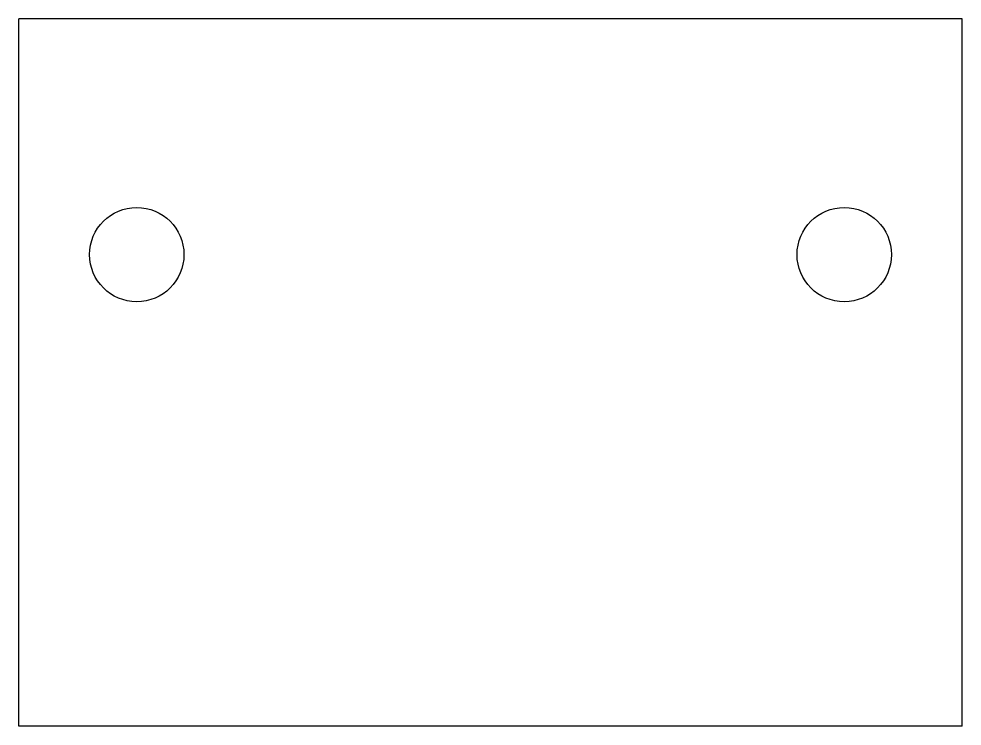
# Model space of a CAD drawing. Header units: millimetres. Extents: x -40 to 40, y -60 to 0.
import ezdxf

# ---------------------------------------------------------------- set-up
doc = ezdxf.new("R2010")
doc.units = ezdxf.units.MM

msp = doc.modelspace()

# ---------------------------------------------------------------- linework, layer by layer
for p, q in [((40, 0), (-40, 0)), ((-40, -60), (-40, 0)), ((40, -60), (40, 0)), ((40, -60), (-40, -60))]:
    msp.add_line(p, q)
for centre in [(-30, -20), (30, -20)]:
    msp.add_circle(centre, 4)

doc.saveas('drawing.dxf')
